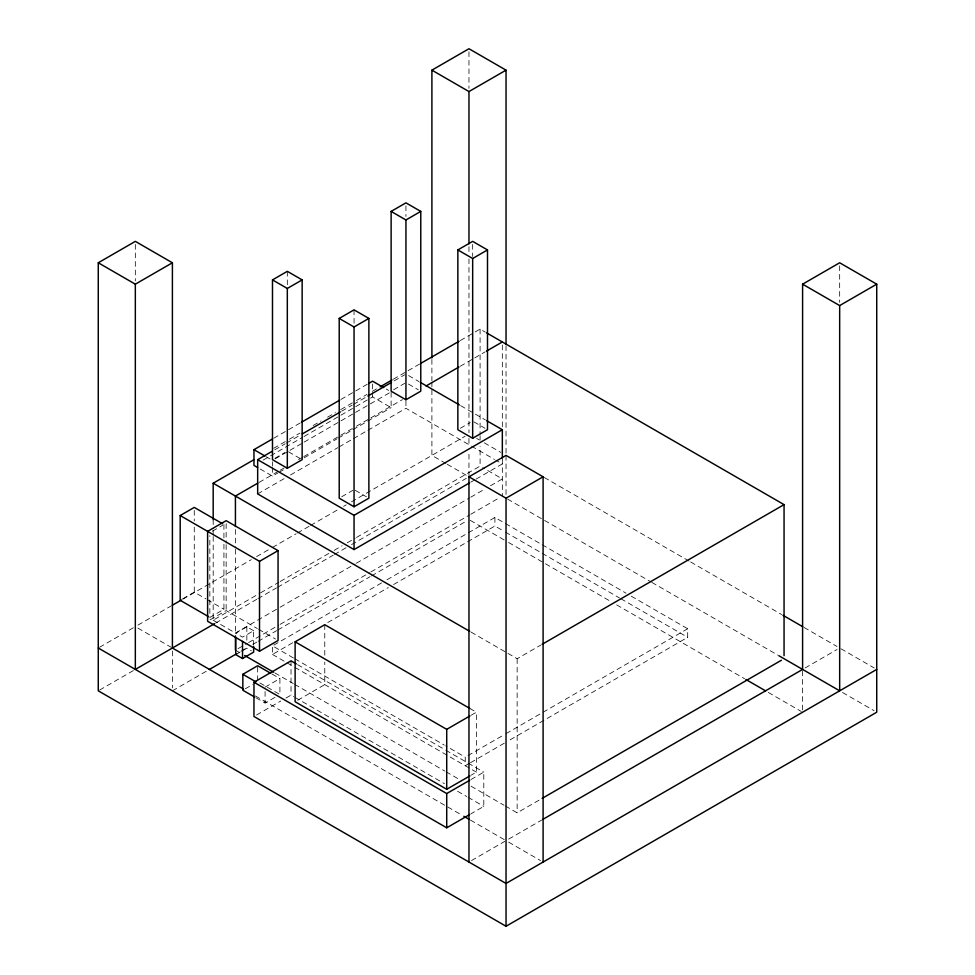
<?xml version="1.0" encoding="UTF-8"?>
<svg xmlns="http://www.w3.org/2000/svg" width="975" height="975" viewBox="0 0 975 975"><rect width="100%" height="100%" fill="white"/><g stroke="black" fill="none" stroke-linecap="round" stroke-linejoin="round"><path stroke-width="0.73" stroke-dasharray="4.88 3.66" d="M273.731 438.25L300.093 423.04M340.945 399.445L367.307 384.223M273.658 448.305L288.125 439.957M289.441 439.189L299.959 433.119M313.109 425.527L320.994 420.968M327.563 417.178L335.461 412.62M340.714 409.585L355.18 401.237M356.497 400.481L367.014 394.4M372.267 391.365L377.532 388.33M393.303 379.226L419.603 364.041M460.358 340.507L480.09 329.123L485.318 332.146M274.718 449.828L285.224 443.771M286.528 443.003L299.654 435.435M341.652 411.194L352.146 405.125M353.462 404.369L366.576 396.801M394.132 380.884L404.637 374.827M263.189 460.078L302.725 437.251M304.042 436.483L339.629 415.947M340.945 415.179L372.584 396.923L391.121 407.623L391.121 391.889M274.962 458.25L284.846 452.546M393.583 389.768L404.71 383.346M275.133 458.847L302.811 442.869M304.127 442.102L339.714 421.566M341.031 420.798L354.217 413.193M355.534 412.425L389.805 392.645M259.094 482.393L278.813 471.01M280.13 470.255L284.066 467.976M298.533 459.627L302.482 457.348M303.798 456.592L355.071 426.989M356.387 426.221L369.537 418.628M370.853 417.873L402.407 399.653M460.249 366.259L473.399 358.666M474.715 357.91L485.233 351.829M260.13 468.975L272.488 476.105L277.765 473.058M279.082 472.302L284.359 469.255M304.127 457.848L337.082 438.823M338.398 438.055L351.573 430.45M352.889 429.683L391.121 407.623M257.668 493.923L285.224 478.006M290.465 474.983L337.716 447.708M339.02 446.952L352.146 439.372M353.462 438.616L366.576 431.035M367.892 430.28L405.941 408.318L494.508 459.444M212.404 531.18L222.653 525.269M341.689 496.775L352.816 490.352M460.31 428.281L470.206 422.577M182.752 598.808L194.269 592.154L205.883 598.857M99.535 647.278L134.05 627.352M137.975 625.097L170.918 606.072M182.788 599.223L251.318 559.65M256.596 556.603L271.087 548.242M272.415 547.475L296.132 533.776M297.448 533.02L309.319 526.171M310.635 525.403L338.313 509.425M343.59 506.378L346.222 504.867M351.487 501.82L465.136 436.215M223.933 544.196L223.933 609.278L209.844 617.419L209.844 535.689M210.088 619.844L226.151 610.569L257.29 628.546M213.184 536.494L213.184 620.197L259.204 593.629M260.508 592.873L278.923 582.246M280.239 581.478L328.88 553.398M334.145 550.363L342.03 545.805M347.295 542.77L355.18 538.212M356.497 537.457L480.09 466.099L480.09 446.318M99.584 690.068L133.88 670.264M215.67 623.037L256.754 599.32M257.887 598.662L276.534 587.901M277.68 587.242L333.206 555.177M334.401 554.495L346.381 547.572M351.548 544.586L466.33 478.323M470.84 482.138L474.776 479.871M476.08 479.115L502.332 463.954L495.812 460.2M213.184 620.197L235.426 633.043L278.813 607.986M280.13 607.23L355.071 563.964M356.387 563.197L469.462 497.92M470.779 497.165L485.233 488.804M490.498 485.769L502.332 478.944L482.698 467.61M253.646 630.715L246.846 626.791L235.731 633.214L242.531 637.138L253.646 630.715L253.646 644.987M238.046 648.643L247.26 643.329M248.576 642.574L278.813 625.109M280.13 624.353L369.537 572.727M370.853 571.972L469.462 515.044M470.779 514.276L499.7 497.579M172.404 690.824L207.992 670.276M240.947 651.251L247.528 647.449M252.805 644.402L256.754 642.123M258.082 641.367L276.534 630.703M277.851 629.947L370.11 576.676M371.426 575.92L466.33 521.125M235.731 654.615L246.846 648.192L251.379 650.812M273.804 645.121L381.725 582.818M386.99 579.772L494.91 517.469L504.099 522.771M293.475 657.991L272.488 645.877L272.488 654.444L293.548 642.281M327.771 622.525L388.306 587.572M393.571 584.537L494.91 526.025L504.099 531.326M245.31 688.789L252.72 684.511M265.078 687.143L279.91 678.588L279.91 694.505L257.668 681.659M255.925 697.771L265.078 703.06L274.962 697.357M256.51 715.028L280.8 701.013M285.919 698.051L291.025 695.102L293.646 696.613M297.704 700.257L324.773 684.621L324.773 662.159M507.938 653.396L517.152 658.722L540.82 645.06M471.217 715.199L476.385 712.225L476.385 772.151L471.217 775.125M467.89 755.649L504.745 734.37M506.062 733.614L687.68 628.753L687.68 637.321L508.694 740.659M469.207 763.449L465.258 765.728L465.258 757.173L445.587 745.814M470.523 762.694L507.378 741.414M471.01 779.537L483.795 772.151L483.795 806.398L471.01 813.772M505.306 805.972L517.152 812.821L540.82 799.159M471.522 860.572L504.758 841.376M508.67 839.122L541.625 820.097M805.155 667.948L837.111 649.496M408.549 375.57L418.97 381.591M460.651 405.649L485.392 419.933M408.415 384.053L418.299 389.768M473.911 421.87L485.026 428.281M476.629 438.421L479.188 439.896M484.307 442.857L500.918 452.449M544.282 477.482L689.337 561.222M690.653 561.99L781.645 614.518M804.058 627.461L837.025 646.498M840.95 648.753L874.185 667.948M386.173 389.025L388.647 390.451M445.953 463.515L431.901 455.398L431.901 388.403M447.232 464.258L468.963 476.799L468.963 451.705M507.597 499.102L651.093 581.953M651.8 582.367L778.087 655.273M842.534 692.482L874.112 710.714M505.403 523.526L540.808 543.965M542.124 544.72L626.047 593.178M631.288 596.2L687.68 628.753M505.403 532.082L540.808 552.52M542.124 553.276L619.491 597.955M620.807 598.711L687.68 637.321M470.279 520.37L507.207 541.686M508.523 542.441L611.386 601.831M616.663 604.878L744.571 678.722M768.312 692.433L801.279 711.47M288.551 451.827L299.678 458.25M355.278 490.352L366.405 496.775M266.309 456.8L270.026 458.945M471.083 632.117L506.622 652.641M469.792 708.423L476.385 712.225M207.163 599.601L223.933 609.278M258.594 629.289L275.462 639.027M294.791 658.747L444.271 745.058M297.582 664.645L444.454 749.434M445.77 750.202L466.745 762.316M468.061 763.072L483.795 772.151M272.488 654.444L285.602 662.013M286.918 662.768L293.475 666.559M294.791 667.314L476.385 772.151M235.426 650.154L240.691 653.201M274.913 672.957L293.353 683.609M294.669 684.365L444.746 771.018M446.062 771.773L459.225 779.378M471.083 786.216L503.99 805.216M272.062 674.054L279.91 678.588M294.962 697.381L444.454 783.681M457.567 791.249L466.745 796.551M468.061 797.306L483.795 806.398M137.889 628.095L171.125 647.278M255.487 695.979L462.516 815.514M470.425 820.085L506.037 840.645M508.597 842.12L540.552 860.572M839.67 265.822L839.67 302.36M802.596 670.898L802.596 710.751M517.152 658.722L517.152 812.821M506.037 345.759L506.037 453.875M506.037 455.398L506.037 494.983M502.332 345.004L502.332 427.196M502.332 459.152L502.332 496.068M494.91 517.469L494.91 526.025M480.09 329.123L480.09 434.143M480.09 435.667L480.09 440.225M472.668 244.396L472.668 256.474M468.963 51.797L468.963 88.335M468.963 246.699L468.963 252.964M468.963 258.887L468.963 432.644M468.963 438.421L468.963 446.343M431.901 359.47L431.901 380.786M431.901 382.31L431.901 386.88M405.941 205.871L405.941 216.438M405.941 400.871L405.941 408.318M372.584 384.04L372.584 391.194M372.584 392.62L372.584 396.923M354.047 309.855L354.047 323.456M324.773 624.695L324.773 656.163M291.025 660.855L291.025 695.102M287.32 271.33L287.32 284.932M272.488 461.797L272.488 466.087M272.488 467.525L272.488 476.105M265.078 691.482L265.078 703.06M257.668 667.193L257.668 680.209M246.846 626.791L246.846 641.062M235.426 529.547L235.426 547.804M235.426 549.327L235.426 633.043M226.151 523.673L226.151 543.148M226.151 544.647L226.151 610.569M223.933 524.526L223.933 538.151M213.184 519.748L213.184 528.877M213.184 530.4L213.184 534.97M194.269 510.437L194.269 521.028M194.269 527.085L194.269 592.154M172.404 650.971L172.404 687.875M135.33 244.42L135.33 280.958"/><path stroke-width="1.46" d="M542.941 819.329L802.596 669.423L802.596 284.176L839.67 262.775L876.732 284.176L876.732 712.225L506.037 926.25L98.268 690.824L98.268 262.775L135.33 241.373L172.404 262.775L172.404 648.022L243.616 689.13M431.901 357.947L431.901 70.151L468.963 48.75L506.037 70.151L506.037 344.236M98.268 262.775L135.33 284.176L172.404 262.775M431.901 70.151L468.963 91.553L506.037 70.151M272.488 279.898L287.32 271.33L302.152 279.898L302.152 459.676L287.32 468.244L272.488 459.676L272.488 279.898L287.32 288.454L302.152 279.898M391.121 211.404L405.941 202.849L420.773 211.404L420.773 391.194L405.941 399.75L391.121 391.194L391.121 211.404L405.941 219.972L420.773 211.404M339.215 318.423L354.047 309.855L368.879 318.423L368.879 498.201L354.047 506.756L339.215 498.201L339.215 318.423L354.047 326.978L368.879 318.423M457.848 249.929L472.668 241.373L487.5 249.929L487.5 429.719L472.668 438.275L457.848 429.719L457.848 249.929L472.668 258.497L487.5 249.929M257.668 467.549L253.963 465.404L253.963 449.67L272.415 439.018M301.409 422.273L339.629 400.201M368.623 383.467L372.584 381.176L383.699 387.599M213.184 519.748L213.184 483.222L253.939 459.688M380.165 386.819L391.999 379.982M420.92 363.285L459.054 341.274M469.523 482.893L354.047 549.571L257.668 493.923L257.668 459.676L272.098 451.34M302.274 433.924L340.336 411.95M367.892 396.033L391.511 382.407M208.553 616.663L180.192 600.295L180.192 515.543L194.269 507.402L222.641 523.782M257.778 483.161L235.426 496.056L235.426 526.5M426.075 385.99L458.945 367.014M486.549 351.073L502.332 341.969M172.234 605.304L181.46 599.978M180.192 515.543L259.521 561.344L278.058 550.631L278.058 640.526L259.521 651.227L207.614 621.27L207.614 531.375L226.151 520.674L278.058 550.631M257.668 459.676L354.047 515.324L502.332 429.719L502.332 458.006M214.585 623.671L135.33 669.423L135.33 284.176M468.963 862.046L468.963 476.799L506.037 455.398L543.099 476.799L543.099 862.046M209.308 669.52L236.986 653.543M468.963 476.799L506.037 498.201L543.099 476.799M802.596 284.176L839.67 305.577L876.732 284.176M235.731 637.492L235.731 654.615L242.531 658.539L253.646 652.129L253.646 646.413M469.938 775.881L446.721 789.275L295.12 701.744L295.12 641.818L324.773 624.695L469.792 708.423M254.609 697.015L242.836 690.227L242.836 674.31L257.668 665.742L270.745 673.298M469.731 814.515L446.721 827.799L253.963 716.503L253.963 682.268L291.025 660.855L296.278 663.89M542.137 644.292L784.058 504.623L784.058 655.7M295.12 641.818L446.721 729.349L469.938 715.943M253.963 682.268L446.721 793.553L469.731 780.268M542.137 798.391L781.438 660.233M876.732 669.423L506.037 883.447L98.268 648.022M486.622 332.902L784.058 504.623M420.274 382.334L459.347 404.893M486.696 420.688L502.332 429.719M782.962 615.286L802.742 626.706M778.854 655.712L839.67 690.824L839.67 305.577M745.887 679.49L765.668 690.909M253.963 449.67L265.078 456.093M213.184 483.222L469.767 631.361M244.64 655.48L273.597 672.202M242.836 674.31L255.925 681.854M463.832 816.282L469.109 819.317M506.037 498.201L506.037 926.25M472.668 258.497L472.668 438.275M468.963 91.553L468.963 243.823M446.721 729.349L446.721 789.275M446.721 793.553L446.721 827.799M405.941 219.972L405.941 399.75M354.047 326.978L354.047 506.756M354.047 515.324L354.047 549.571M287.32 288.454L287.32 468.244M259.521 561.344L259.521 651.227M242.531 641.416L242.531 658.539M235.426 635.895L235.426 650.154"/></g></svg>
